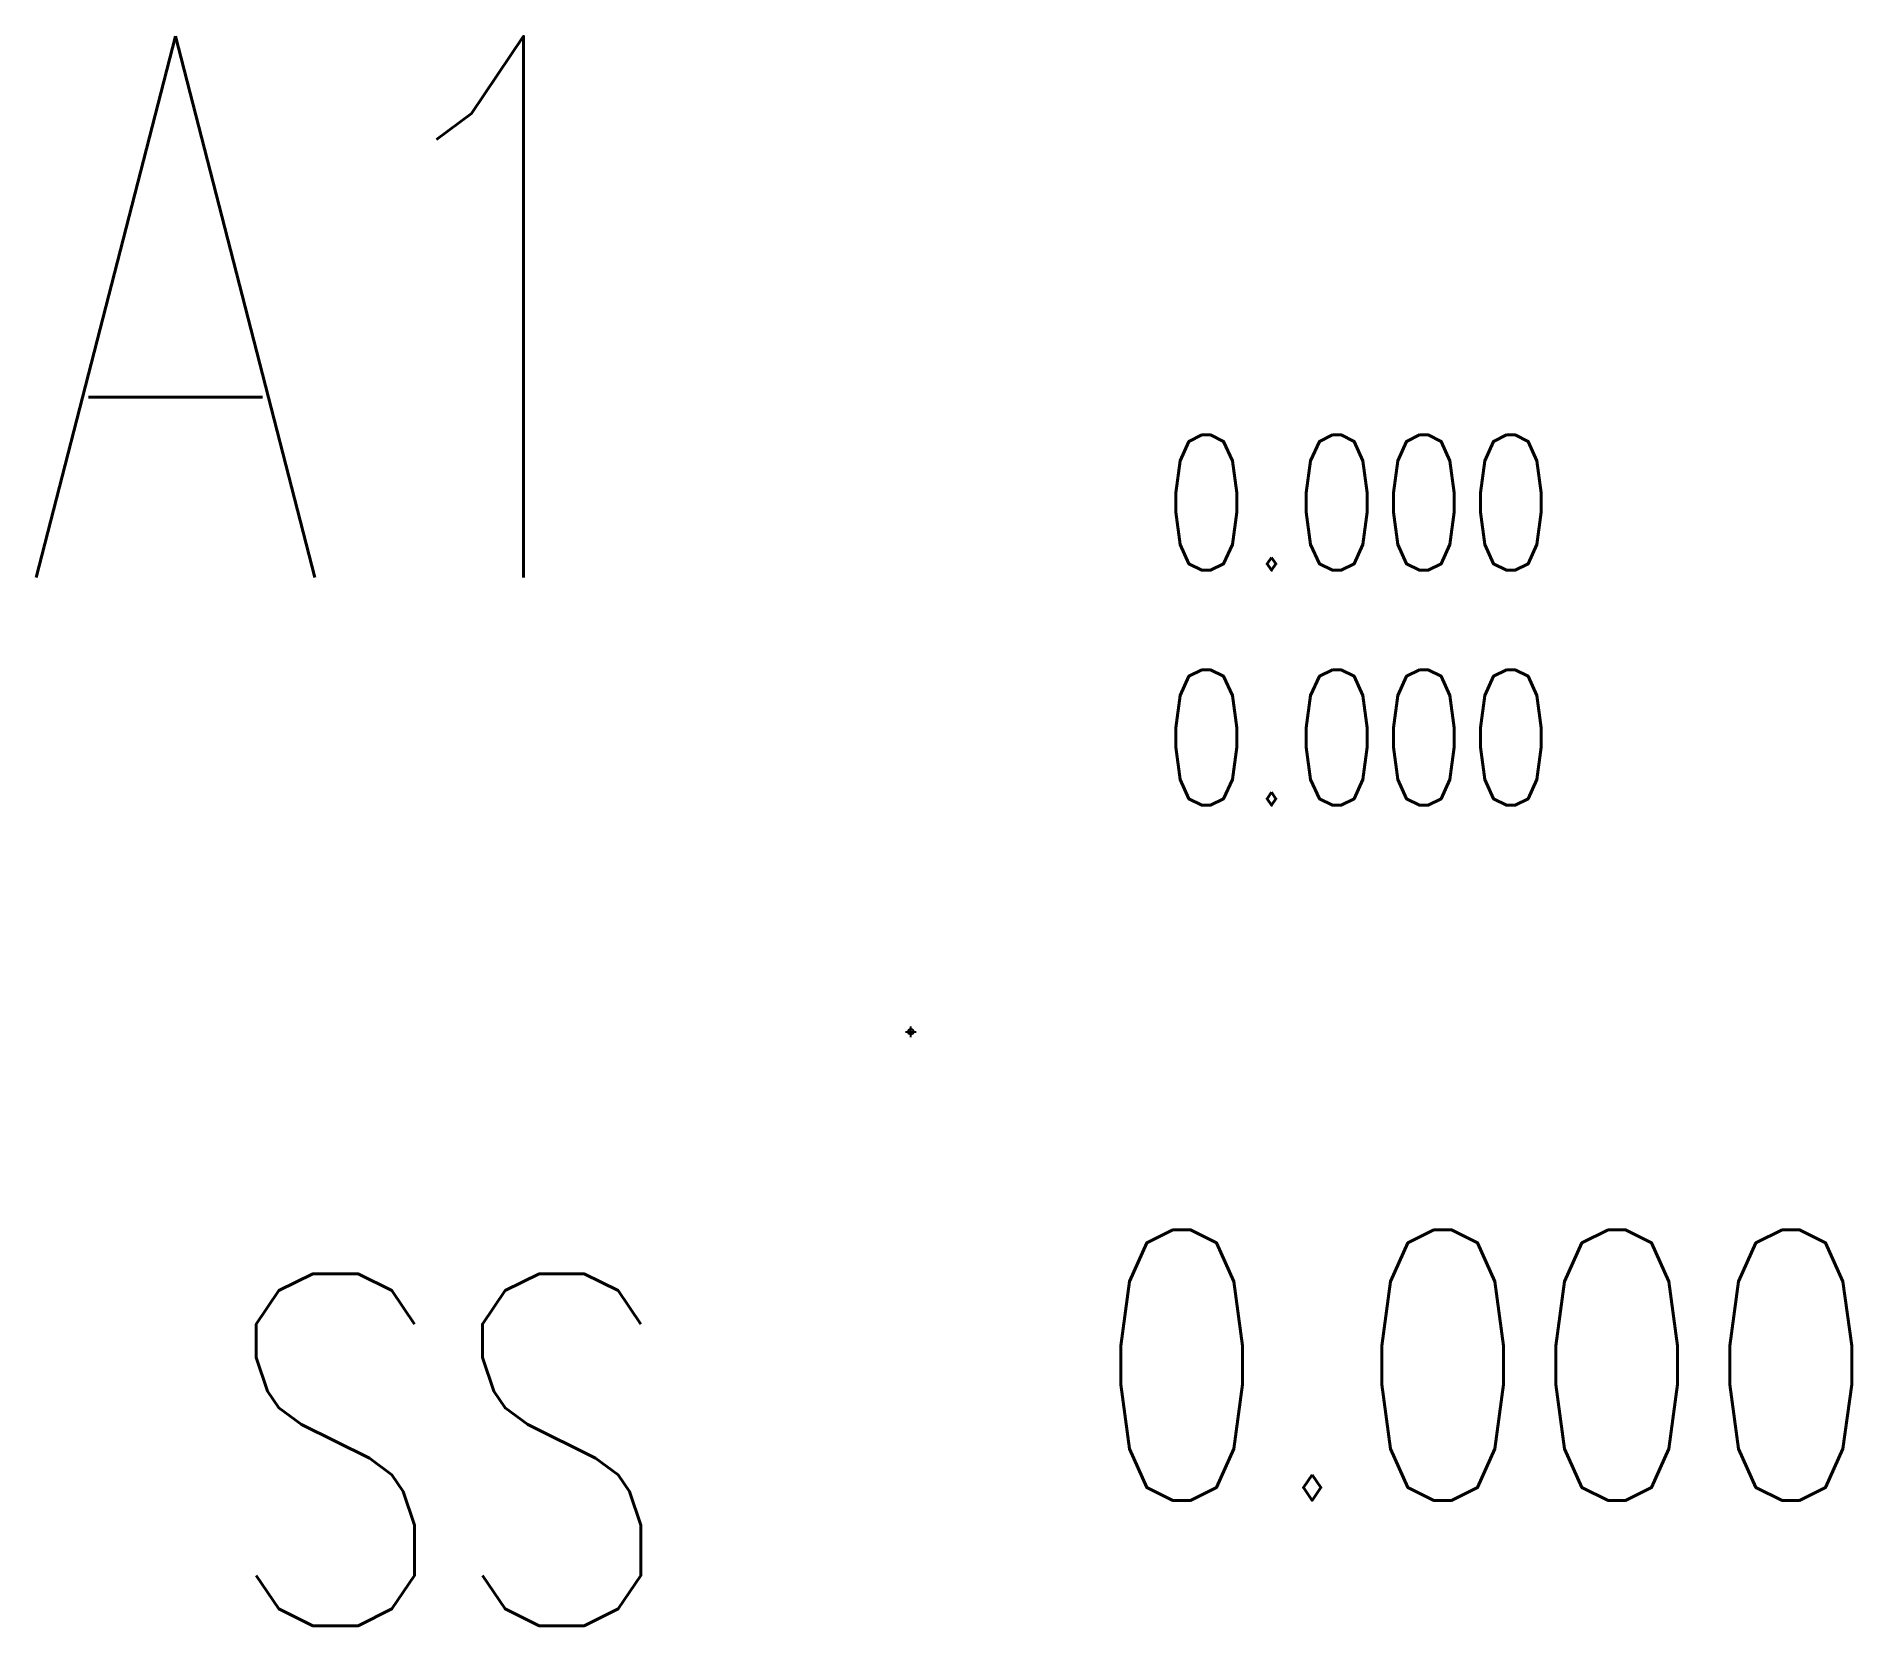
# Model space of a CAD drawing. Header units: metres. Extents: x -323 to 348, y -219 to 368.
import ezdxf
from ezdxf.enums import TextEntityAlignment as Align

# ---------------------------------------------------------------- set-up
doc = ezdxf.new("R2010")
doc.units = ezdxf.units.M
doc.header["$PDMODE"] = 34
doc.header["$PDSIZE"] = 2
for name, color, linetype in [('AT-CODE', 4, 'Continuous'), ('AT-ELEV', 2, 'Continuous'), ('AT-ID', 4, 'Continuous'), ('AT-POINT', 6, 'Continuous'), ('AT-POS', 84, 'Continuous')]:
    doc.layers.add(name, color=color, linetype=linetype)
doc.styles.add('AT-POINT-STYLE', font='romans.shx', dxfattribs={"width": 0.75})

# ---------------------------------------------------------------- blocks, each defined once
blk = doc.blocks.new('AT-POINT')
at = {"layer": 'AT-POINT'}
blk.add_point((0, 0), dxfattribs=at)
at = {"layer": 'AT-CODE', "style": 'AT-POINT-STYLE', "width": 0.75}
blk.add_attdef('CODE', text='', height=1.3, dxfattribs=at).set_placement((-0.872, -0.8946), align=Align.TOP_RIGHT)
at = {"layer": 'AT-ELEV', "style": 'AT-POINT-STYLE', "width": 0.75}
blk.add_attdef('ELEVASI', text='', height=1, dxfattribs=at).set_placement((0.6787, -0.7318), align=Align.TOP_LEFT)
at = {"layer": 'AT-ID', "style": 'AT-POINT-STYLE', "width": 0.75}
blk.add_attdef('ID', text='', height=2, dxfattribs=at).set_placement((-0.8518, 1.0782), align=Align.BOTTOM_RIGHT)
at = {"layer": 'AT-POS', "style": 'AT-POINT-STYLE', "width": 0.75}
for tag, p in [('NORTHING', (0.9303, 1.555)), ('EASTING', (0.9303, 0.6871))]:
    blk.add_attdef(tag, text='', height=0.5, dxfattribs=at).set_placement(p, align=Align.BOTTOM_LEFT)

msp = doc.modelspace()

# ---------------------------------------------------------------- block references
at = {"xscale": 100, "yscale": 100, "zscale": 100}
msp.add_blockref('AT-POINT', (0, 0), dxfattribs=at).add_auto_attribs({'ID': 'A1', 'NORTHING': '0.000', 'EASTING': '0.000', 'ELEVASI': '0.000', 'CODE': 'SS'})

doc.saveas('drawing.dxf')
